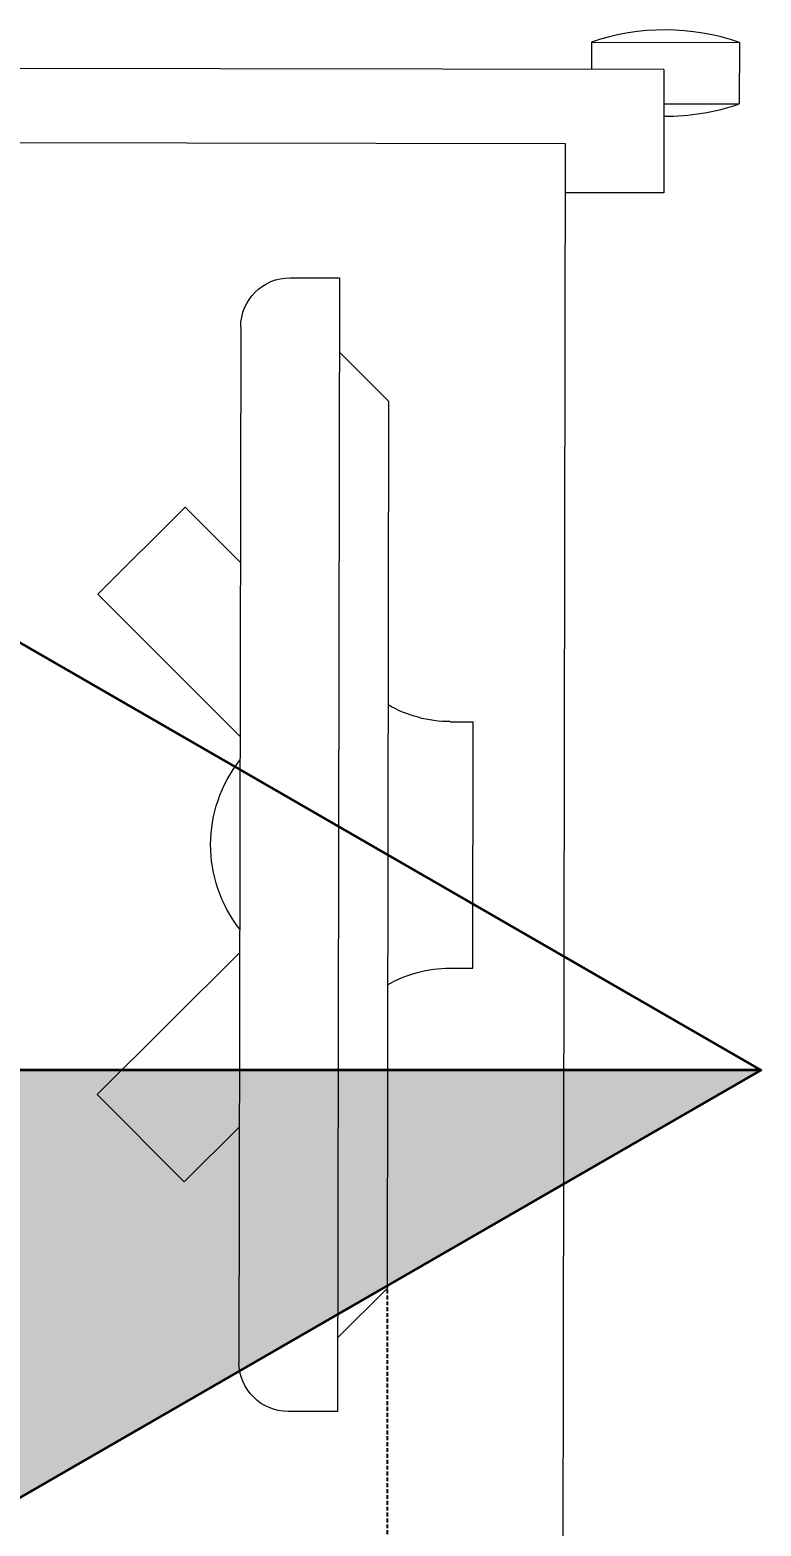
# Model space of a CAD drawing. Header units: inches. Extents: x -12418 to 57169, y -29325 to 19878.
# Drawn here: x 48521 to 48818, y -11735 to -11128 of the extents above; entities that cross this region are included whole.
import ezdxf

# ---------------------------------------------------------------- set-up
doc = ezdxf.new("R2010")
doc.units = ezdxf.units.IN
doc.header["$LTSCALE"] = 25
doc.header["$MEASUREMENT"] = 0
doc.linetypes.add('DASHDOT', pattern=[25.4, 12.7, -6.35, 0, -6.35])
doc.linetypes.add('HIDDEN', pattern=[9.525, 6.35, -3.175])
doc.layers.get('0').update_dxf_attribs({"color": 8})
for name, color, linetype, lineweight in [('00-Ground Floor$0$LOADING', 253, 'Continuous', 5), ('E-LITE-CLNG-CNDT', 6, 'DASHDOT', 35), ('T-DATA-DEVC-TYPE', 2, 'Continuous', 25), ('T-DATA-FLOR-COND', 40, 'HIDDEN', 25), ('T-DATA-WALL @ 100', 33, 'Continuous', 35)]:
    doc.layers.add(name, color=color, linetype=linetype, lineweight=lineweight)
doc.styles.add('DC_Simplex', font='SIMPLEX.shx', dxfattribs={"width": 0.7})

# ---------------------------------------------------------------- blocks, each defined once
blk = doc.blocks.new('00-Ground Floor$0$workstation')
at = {"layer": '00-Ground Floor$0$LOADING'}
for p, q in [((2804.249, -1055.787, 0), (2804.35, -994.788, 0)), ((2813.402, -1050.332, 0), (2813.478, -1004.332, 0)), ((2813.478, -1004.332, 0), (2815.478, -1004.335, 0)), ((2817.405, -1048.338, 0), (2817.475, -1006.338, 0)), ((2811.47, -1009.328, 0), (2813.473, -1007.332, 0)), ((2811.41, -1045.328, 0), (2811.47, -1009.328, 0)), ((2807.996, -1022.323, 0), (2807.979, -1032.323, 0)), ((2808.925, -1022.324, 0), (2807.996, -1022.323, 0)), ((2808.908, -1032.324, 0), (2807.979, -1032.323, 0)), ((2811.41, -1045.328, 0), (2813.407, -1047.332, 0)), ((2815.402, -1050.335, 0), (2813.402, -1050.332, 0)), ((2800.244, -1058.781, 0), (2800.252, -1053.781, 0)), ((2800.252, -1053.781, 0), (2804.252, -1053.787, 0)), ((2854.249, -1055.87, 0), (2804.249, -1055.787, 0)), ((2797.185, -1059.887, 0), (2797.189, -1057.387, 0)), ((2800.246, -1057.392, 0), (2797.189, -1057.387, 0)), ((2800.244, -1058.781, 0), (2858.244, -1058.877, 0)), ((2803.185, -1059.897, 0), (2803.186, -1058.786, 0)), ((2803.185, -1059.897, 0), (2797.185, -1059.887, 0))]:
    blk.add_line(p, q, dxfattribs=at)
at = {"layer": '00-Ground Floor$0$LOADING', "extrusion": (1.65729e-10, -2.0259e-11, -1)}
for p, q in [((2817.459, -1015.886, 0), (2819.7, -1013.652, 0)), ((2823.23, -1017.193, 0), (2819.7, -1013.652, 0)), ((2817.447, -1022.957, 0), (2823.23, -1017.193, 0))]:
    blk.add_line(p, q, dxfattribs=at)
at = {"layer": '00-Ground Floor$0$LOADING', "extrusion": (1.65465e-10, -1.79463e-10, -1)}
for p, q in [((2817.433, -1031.72, 0), (2823.196, -1037.503, 0)), ((2823.196, -1037.503, 0), (2819.655, -1041.032, 0)), ((2817.421, -1038.791, 0), (2819.655, -1041.032, 0))]:
    blk.add_line(p, q, dxfattribs=at)
at = {"layer": '00-Ground Floor$0$LOADING'}
for centre, start, end in [((2800.174, -1066.142, 0), 89.54848, 108.82976), ((2800.199, -1051.142, 0), 250.98047, 288.82976)]:
    blk.add_arc(centre, 9.25, start, end, dxfattribs=at)
at = {"layer": '00-Ground Floor$0$LOADING', "extrusion": (1.03527e-10, -9.97581e-11, -1)}
for centre, major_axis, start_param, end_param in [((2815.475, -1006.335, 0), (1.412, -1.417), 3.926991, 5.497787), ((2808.933, -1017.324, 0), (-3.541, -3.53), -1.314396, -0.785398), ((2813.059, -1027.331, 0), (3.928, -3.941), 4.833569, 6.162005), ((2808.9, -1037.324, 0), (-3.541, -3.53), 2.356194, 2.885192), ((2815.405, -1048.335, 0), (1.412, -1.417), 5.497787, 7.068583)]:
    blk.add_ellipse(centre, major_axis=major_axis, ratio=1, start_param=start_param, end_param=end_param, dxfattribs=at)
blk = doc.blocks.new('00-Ground Floor')
at = {"layer": '00-Ground Floor$0$LOADING', "xscale": 10, "yscale": 10, "zscale": 10, "rotation": 180}
blk.add_blockref('00-Ground Floor$0$workstation', (76780.98, -21731.53, 0), dxfattribs=at)
blk = doc.blocks.new('*U26')
blk.add_hatch(color=254).paths.add_polyline_path([(-3.0308, 1.75), (-3.0309, 0.0003), (0, 0)])
blk.add_line((0, 0), (-3.0309, 0.0003))
blk.add_lwpolyline([(-3.0308, 1.75), (0, 0), (-3.0311, -1.75)], close=True)
at = {"layer": 'T-DATA-DEVC-TYPE', "style": 'DC_Simplex', "width": 0.7, "flags": 8}
blk.add_attdef('DC_TYPE', (2.6822, 5.6339), '', height=2, rotation=360, dxfattribs=at)

msp = doc.modelspace()

# ---------------------------------------------------------------- linework, layer by layer
at = {"layer": 'T-DATA-FLOR-COND', "ltscale": 0.01, "elevation": 0}
msp.add_lwpolyline([(45260.62, -12072.51), (48591.39, -12072.51, 0.414214), (48666.39, -11997.51), (48666.39, -11637.23)], format="xyb", dxfattribs=at)

# ---------------------------------------------------------------- block references
at = {"layer": 'E-LITE-CLNG-CNDT'}
msp.add_blockref('00-Ground Floor', (0, 0), dxfattribs=at)
at = {"layer": 'T-DATA-WALL @ 100'}
ref = msp.add_blockref('*U26', (48817.93, -11549.73, 0), dxfattribs=dict(at, xscale=-100, yscale=100, zscale=100, rotation=180))
ref.add_attrib('DC_TYPE', 'D', (48327.99, -11514.37, 0), dxfattribs={"layer": 'T-DATA-DEVC-TYPE', "height": 200, "style": 'DC_Simplex', "width": 0.7, "flags": 8})

doc.saveas('drawing.dxf')
